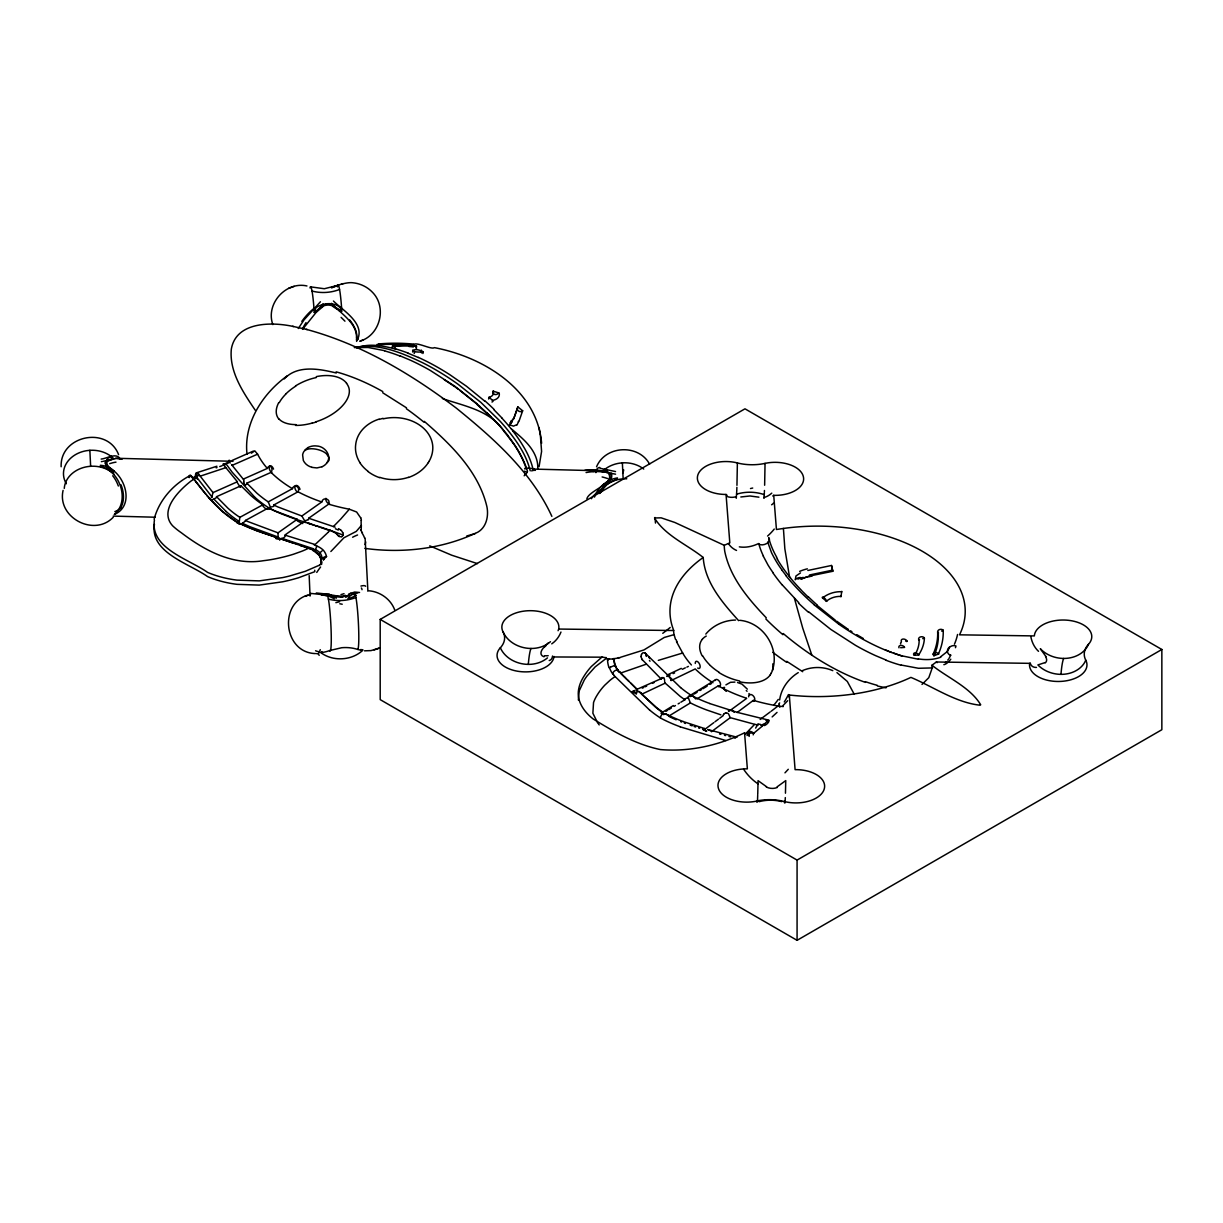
<?xml version="1.0" encoding="UTF-8"?>
<svg xmlns="http://www.w3.org/2000/svg" width="1223" height="1223" viewBox="0 0 1223 1223"><rect width="100%" height="100%" fill="white"/><g stroke="black" fill="none" stroke-linecap="round" stroke-linejoin="round"><path stroke-width="1.5" d="M321.588 564.476L321.588 561.326M540.413 435.816L541.59 451.44L539.053 466.712M704.219 729.122L703.256 729.703A3.868 2.507 53.2 0 1 706.481 731.369L706.497 730.926M772.753 496.018L773.639 495.346A28.526 16.465 0 0 0 803.251 476.221A28.526 16.465 0 0 0 765.048 463.379A36.583 21.127 0 0 1 737.377 462.951L736.949 485.317M765.048 463.379L764.635 485.241M241.237 523.811L242.567 523.276A122.315 70.613 0 0 0 250.027 526.746L278.08 537.019L278.034 532.831L297.204 519.301A2.629 2.385 -29.6 0 0 297.495 521.044L302.723 523.551M785.456 793.207L785.747 780.61L777.048 786.893M757.74 794.293L758.077 780.671L766.546 786.725M704.463 728.495L704.372 729.489M736.888 487.304L736.781 490.469M757.71 795.271L757.45 801.829M785.304 797.579L785.074 802.9M764.451 490.484L764.39 492.135M736.735 491.294L736.261 498.296M749.256 735.482L749.286 734.213A3.455 1.269 38.4 0 1 747.987 731.996M764.36 492.9L763.993 498.342M416.217 347.852L416.355 345.941L416.431 348.815M278.08 537.019L278.018 537.478A2.308 1.697 37 0 1 277.896 537.875A1.865 1.406 31.9 0 1 277.04 538.395L275.832 538.395M266.11 509.257L262.976 506.154A2.843 2.614 17.6 0 1 262.945 504.747L239.876 517.329L239.219 522.022A2.706 2.079 47 0 1 238.959 522.481M408.895 346.491A106.462 55.494 6.2 0 1 413.206 346.858C411.601 338.74 431.276 350.374 434.333 347.638C482.947 356.78 537.05 389.327 541.621 443.276M240.243 487.243L237.247 482.565A3.073 2.828 31 0 1 237.369 481.755L225.873 467.645L200.205 476.16L212.985 492.609L211.808 497.18M279.853 539.695L279.929 539.435A3.868 2.446 54.8 0 1 279.624 539.909M413.343 345.314L413.206 346.598M61.15 466.758C59.774 435.571 107.441 425.589 118.6 454.65M63.092 490.377C56.778 517.558 94.202 537.294 113.265 517.222M841.638 592.039L841.699 591.703A23.711 18.804 -11.3 0 0 822.59 597.925M841.042 596.09L840.996 596.427A17.825 14.523 -8.5 0 0 826.396 601.257M772.416 670.342C779.984 647.976 763.091 622.4 739.732 620.306M779.647 699.953C781.115 688.549 788.56 678.536 798.252 672.619M154.113 519.24C158.929 500.497 173.039 484.446 190.1 475.594A12.566 3.348 76.8 0 1 190.773 475.472L196.154 481.923M154.434 520.081C149.772 548.378 188.984 559.125 207.558 572.379A72.554 41.888 0 0 0 214.056 574.886A77.064 44.487 0 0 0 236.972 580.13L259.245 580.879L282.651 577.592A139.911 80.779 0 0 0 289.454 576.033L305.291 571.309L319.295 565.24M154.434 524.3C149.772 552.582 188.984 563.344 207.558 576.583A72.554 41.888 0 0 0 214.056 579.106A77.064 44.487 0 0 0 236.972 584.334L259.245 585.098L282.651 581.796A132.451 76.468 0 0 0 298.58 577.745L314.785 571.676L314.724 570.239M513.828 417.853A79.113 39.748 12.9 0 0 514.531 416.584L517.91 406.953L522.664 410.76L518.873 421.614M297.204 519.301L274.395 510.71A125.388 72.386 0 0 1 268.418 507.912L267.883 509.395M517.253 408.604L513.507 419.244M632.184 692.065A3.868 2.003 64.7 0 1 636.266 693.793L637.091 691.928A1.865 1.483 29.3 0 1 637.993 691.362A2.308 1.911 31.7 0 1 638.544 691.484M667.131 676.12L667.575 674.836L681.287 668.37M356.428 340.193C358.492 323.545 341.079 313.944 331.326 303.319M641.341 654.901L641.158 655.925A5.045 4.877 -14.2 0 0 641.158 656.583M262.945 504.763A122.025 70.445 0 0 1 257.136 500.666L254.43 498.541A158.241 91.358 0 0 1 250.608 495.269L240.992 485.776L240.549 487.32M328.926 460.368L328.987 457.417L326.358 453.718A20.072 11.588 0 0 0 321.741 450.89C316.818 448.734 307.493 447.221 304.053 451.287A9.585 7.644 -35.3 0 0 302.616 454.88L303.335 460.475A19.155 15.272 -36 0 0 311.85 467.278M955.469 647.701L955.973 645.973A5.825 5.335 -0.5 0 0 949.614 647.257L948.696 649.138M335.163 527.159L308.685 518.246L328.635 504.166C331.112 498.953 322.994 496.462 321.756 501.965L301.867 515.999L277.774 506.903A117.041 67.571 0 0 1 273.753 505.007L298.015 491.784C300.843 487.335 294.162 483.146 292.45 488.665L268.25 501.858A114.228 65.95 0 0 1 263.388 498.449L259.857 495.682A153.288 88.499 0 0 1 256.692 492.976L246.847 483.177L271.063 472.384C273.876 468.99 269.717 462.753 267.333 468.409L243.239 479.141L231.56 464.633M558.07 630.716L558.697 629.05L673.751 630.518A147.631 85.228 0 0 1 703.21 557.474C687.28 544.739 665.205 535.598 654.519 517.986L661.139 517.833L674.821 522.466L724.261 545.32L729.81 542.829L726.049 494.459A28.526 16.465 0 0 1 697.966 474.646A28.526 16.465 0 0 1 737.393 462.936M906.778 641.616L906.992 641.02A3.088 2.018 19.9 0 0 903.155 639.048A3.088 2.018 19.9 0 0 901.397 641.372L901.244 641.785M801.111 579.289L801.111 578.127A3.088 1.009 -19.8 0 0 798.466 577.806A3.088 1.009 -19.8 0 0 795.271 579.778L795.944 576.002L800.484 572.884M900.938 642.61L900.495 643.833M594.5 497.088C598.047 487.167 607.021 479.508 617.477 477.887M1045.986 656.598L1040.284 648.694A28.114 22.84 9.6 0 0 1087.4 646.478L1088.501 644.292A28.725 16.587 0 0 0 1070.477 620.581A28.725 16.587 0 0 0 1034.337 635.914L959.505 634.829A147.631 85.228 0 0 0 783.408 528.443L776.437 529.498L773.716 495.3M1088.47 644.276A36.858 21.28 0 0 0 1085.764 660.191L1084.709 662.377A28.114 22.84 9.6 0 1 1037.884 664.93L1044.962 662.621M950.775 655.024L949.124 658.249M211.946 496.905L197.407 478.162M298.29 328.513L304.114 319.769L320.411 301.775M690.384 695.306L715.745 679.621M599.759 493.496L606.746 484.308L617.401 478.881M347.852 598.903C347.882 596.442 355.098 593.094 353.141 593.965M753.567 701.345L753.353 700.366L737.087 712.535M599.239 493.343L603.902 486.723A28.053 22.885 -2.8 0 1 606.562 484.568A28.098 22.931 -2.8 0 1 626.757 478.789M596.549 466.789C605.446 445.325 638.62 443.735 649.596 464.174M323.025 303.839L302.524 329.339M429.105 461.346L428.34 462.6M513.996 417.899L511.994 420.574A15.318 8.087 33.2 0 1 511.474 420.865M251.372 453.198L254.766 450.828L257.594 454.176A142.174 82.079 0 0 0 267.333 468.409M947.657 650.911L948.207 650.04M322.001 466.743A9.86 7.827 -35.7 0 0 325.135 464.786A9.035 7.17 -35.7 0 0 326.403 463.502L326.572 463.288A8.943 7.093 -35.7 0 0 327.045 462.646C332.136 455.369 324.569 446.15 316.681 445.998A14.141 11.252 -35.3 0 0 307.936 447.542M510.801 421.278L511.887 421.874L509.165 425.589M360.556 517.711L356.627 512.009L349.35 509.211L340.514 519.316M728.297 710.746L729.596 710.166M345.757 597.436L350.558 593.247L352.484 593.981A2.14 1.62 70.9 0 0 353.065 594.042L357.789 592.895M509.349 425.1L511.887 421.874M328.605 461.01L327.045 462.646M756.762 802.12L756.731 801.096A28.725 16.587 0 0 1 718.375 788.193A28.725 16.587 0 0 1 747.36 768.854L744.562 732.791C718.742 745.449 689.053 752.084 660.313 749.546C636.143 744.593 614.145 731.889 593.338 719.078A72.554 41.888 0 0 1 588.982 715.333A77.064 44.487 0 0 1 579.901 702.094C576.171 693.258 579.213 683.336 584.304 675.723A132.451 76.468 0 0 1 591.321 666.535L601.838 657.179L553.622 656.965M782.995 705.579L787.704 700.687M638.696 691.438L656.782 707.765A122.315 70.613 0 0 0 662.79 712.076L662.988 711.878M632.23 692.004L634.966 690.353M315.351 310.718C312.966 306.453 326.602 302.616 331.081 303.9C342.073 304.328 345.192 315.534 332.809 306.362M947.764 660.114L948.467 659.212M341.614 308.211L340.575 309.45M947.076 651.721L940.548 656.843M330.852 551.512L343.908 537.799L356.275 531.394L361.137 525.737L361.137 520.31M304.817 450.293L304.833 450.263A9.417 7.506 -35.3 0 1 307.997 447.694M723.573 714.278L724.582 713.468M509.838 424.84L513.461 426.139L516.427 424.855M284.24 378.931C297.403 364.637 319.509 368.887 336.279 373M345.314 595.295C339.795 598.169 333.237 594.026 328.33 595.234A2.11 1.422 -79.7 0 1 327.856 595.402L327.55 595.402M607.632 482.764C611.592 480.043 613.503 473.347 607.25 472.139M336.05 533.274L330.057 530.293L328.161 532.234M327.779 532.662L315.977 543.746A57.955 33.464 0 0 1 314.923 544.48L284.852 535.078L304.007 521.548L310.199 523.964M273.371 506.444L270.604 507.102A3.868 2.201 -60.6 0 1 269.091 509.013M705.809 634.08C713.07 625.35 724.215 620.214 735.527 620.061M748.109 731.125L754.667 724.306L730.238 717.672L711.419 731.736A2.614 1.987 -21.1 0 0 711.236 731.094L708.285 729.734M314.25 312.461L322.245 306.086M747.406 731.874L745.373 734.014M333.405 526.547L339.918 519.913M315.733 310.978L317.078 311.513L322.826 306.728M591.412 498.739C595.739 490.163 614.741 484.629 611.332 473.209M586.857 498.755C589.257 490.24 614.924 483.712 608.657 473.714M762.326 726.08L766.745 721.769M762.112 726.294L754.025 732.99A43.309 23.176 72.9 0 1 753.567 733.219M308.257 519.699L305.139 520.708A2.95 2.691 -64.1 0 1 304.466 520.494L301.867 515.999M319.264 553.346L322.077 550.916M777.033 712.398L772.141 716.923M767.387 721.631L768.839 720.393M545.718 645.989C542.064 648.282 537.952 654.748 544.052 656.797M340.422 309.618L338.97 310.566M945.41 662.469L946.235 661.75M356.566 341.385C366.717 324.523 343.862 311.192 333.436 301.041M107.028 460.75L113.357 458.365A28.114 22.947 -2.8 0 0 76.392 454.13A28.114 22.947 -2.8 0 0 66.363 483.758M783.255 706.588L778.011 705.977L771.193 711.236M287.298 375.797C262.67 393.5 243.545 422.944 247.015 454.237M760.14 719.46L770.123 712M637.03 689.283L636.235 689.864M108.236 460.567A9.555 5.03 20.1 0 0 108.541 466.483L114.167 471.344L112.806 472.292A2.14 0.871 -48.4 0 1 112.363 472.414L107.043 467.461L104.964 462.936L107.93 458.197L111.186 456.454L111.996 458.059A2.156 1.59 77.2 0 0 112.47 458.487L113.678 458.885L108.557 460.765M114.167 471.344L112.975 472.2A2.156 0.887 -48.4 0 1 112.501 472.384L111.66 472.2M1085.795 660.191A28.725 16.587 0 0 1 1061.029 681.394A28.725 16.587 0 0 1 1029.628 663.34L936.329 661.995L931.972 665.236A35.131 20.76 58.8 0 1 931.666 669.547L928.792 677.68L922.004 684.437M704.387 729.703L713.819 722.64M714.996 721.753L718.543 719.109M719.72 718.222L723.252 715.577A2.629 1.697 -18.4 0 1 723.664 714.308M728.939 711.327L746.596 698.425M725.912 684.88L730.513 682.296L734.916 682.098M764.925 723.756L760.691 725.239M801.401 579.121L802.273 578.601M747.024 735.512L748.95 734.213M938.393 653.969A112.042 72.845 -5 0 0 943.178 630.181L941.664 631.129M295.523 385.918L296.96 385.046A38.54 22.58 -23.4 0 1 316.222 377.571M114.488 514.241C130.25 501.048 119.946 470.381 100.408 466.406M662.79 712.076L673.323 705.549M211.915 499.978L216.028 497.914A3.165 2.614 15.6 0 0 216.547 496.676L240.992 485.776M665.939 711.343L667.284 710.517M668.645 709.692L671.366 708.025M674.072 706.374L675.432 705.549M678.138 703.882L679.499 703.057M680.859 702.216L684.926 699.739A2.935 1.911 -3.1 0 1 684.956 698.899L687.509 697.706M689.955 696.667L692.814 694.909M694.251 694.037L697.11 692.279M699.984 690.536L701.406 689.665M702.843 688.778L707.139 686.149M709.997 684.406L711.434 683.535M668.614 716.219L690.399 702.904A122.025 70.445 0 0 0 697.477 706.252L701.176 707.811A158.241 91.358 0 0 0 706.818 710.028L720.913 714.844M696.835 698.96L718.253 685.858A142.174 82.079 0 0 0 746.458 698.211M280.526 538.915L281.336 538.502M380.2 619.404L744.975 408.818L1161.85 649.489L1161.85 729.718L797.075 940.319L380.2 699.632L380.2 619.404L797.075 860.09L1161.85 649.489M197.423 475.747L196.108 476.511A43.309 41.353 -80.6 0 0 195.328 477.001A5.06 4.632 -19 0 1 195.573 477.597M934.005 655.773A106.967 69.359 -4.1 0 0 938.255 633.132L938.561 632.964M609.528 667.59L610.705 667.009M227.707 462.325L225.812 463.532L232.232 472.292L255.041 497.516M242.567 523.276L245.242 521.166A2.721 2.308 -4.1 0 0 245.441 520.448L268.433 507.912M364.851 548.378C402.994 553.576 443.108 548.944 477.964 532.097C486.509 527.037 488.726 516.03 486.953 506.888C478.697 471.39 450.828 444.453 424.259 421.354M592.88 471.497L598.582 470.855L615.551 474.188M306.958 285.968C285.708 281.107 265.36 304.099 272.851 324.599M359.669 341.217C379.742 335.729 387.171 307.906 372.969 292.817C367.741 287.084 360.449 283.491 352.744 282.758C342.455 281.473 320.441 292.511 337.915 285.418M310.55 594.439C278.248 600.738 282.742 652.669 315.488 653.586M690.643 694.954L691.775 695.337M661.903 712.871L661.261 713.147A3.868 2.293 58.6 0 1 663.814 714.522A1.773 1.376 30.7 0 1 664.135 714.094M618.838 671.305L621.574 672.895A57.955 33.464 0 0 1 622.874 672.283L646.218 664.196M281.718 538.319L313.164 548.668M664.67 680.37L664.074 678.031A3.012 2.049 -64.6 0 0 663.646 677.573L636.984 689.313L630.793 683.153M642.274 688.182L643.741 687.479M645.194 686.791L646.661 686.103M652.516 683.336L653.984 682.648M667.024 676.487L670.082 675.05M673.124 673.613L674.653 672.895M682.281 669.287L685.323 667.85M686.852 667.131L688.366 666.413M641.433 693.135A3.103 2.415 12.9 0 1 641.785 694.19L665.205 683.122L680.08 696.284A125.388 72.386 0 0 0 684.926 699.739M671.06 680.569L695.23 668.935A142.174 82.079 0 0 0 712.856 682.648L712.933 682.755M232.171 460.414L253.268 451.134M212.985 492.609L237.369 481.755M662.117 677.42L661.215 678.49A3.042 1.926 12.4 0 0 661.353 679.193L642.427 659.854M606.088 484.92L605.278 485.042A2.11 0.826 47.3 0 1 604.835 484.858L603.703 484.063M611.148 666.81L613.549 665.924M348.845 593.981L354.655 592.054L359.547 592.482M322.001 466.758L316.956 467.935L311.804 467.369M803.221 578.158L809.183 576.216M356.795 347.882C369.331 342.975 383.334 345.819 395.87 349.151M475.395 533.488L466.758 535.995M257.594 454.176L232.248 465.306M724.964 713.299L725.285 713.177A4.556 4.143 46.2 0 1 725.866 713.116M922.723 638.666L924.435 638.009A3.088 2.324 0.3 0 0 920.308 636.969A3.088 2.324 0.3 0 0 918.886 640.057L919.589 639.797M338.098 285.295L324.309 288.735L310.55 286.855M329.66 650.56L341.676 647.731A33.831 27.609 -2.5 0 1 355.679 648.832L358.217 649.566A26.463 21.601 -2.5 0 0 362.574 650.453A29.016 23.68 -2.5 0 1 320.808 652.608A28.098 22.947 -2.5 0 0 329.66 650.56A28.098 2.232 86.8 0 0 330.852 624.296A28.098 2.232 86.8 0 0 326.755 595.051L310.627 593.4M216.181 467.843L216.991 467.553M222.097 465.749L219.743 466.575M223.274 465.321L225.582 464.511M364.469 650.819L370.982 650.605L379.604 648.007L376.867 648.97M288.628 288.322L291.38 287.374M360.495 340.911L363.231 339.948M305.001 596.381L307.753 595.433M292.19 287.069L294.177 286.396M341.171 284.302L343.143 283.614M374.07 649.948L376.042 649.26M802.395 670.647C812.041 666.474 823.155 666.474 832.787 670.647M658.31 660.389L682.663 653.021A142.174 82.079 0 0 0 691.423 664.976M114.32 514.47C137.618 504.717 122.667 466.253 100.271 465.306M216.899 466.223L196.658 472.766A12.169 3.241 77 0 1 198.432 473.668L200.129 476.037M320.961 594.577L329.277 594.347M799.276 578.662L797.824 579.075M614.405 665.664L615.75 665.832M809.488 574.993L832.527 570.163L832.802 571.279L811.873 575.559M807.853 570.468L831.533 565.469L832.802 571.279M348.983 595.356L341.416 596.855M101.173 459.068C106.89 458.656 116.735 451.899 120.358 459.298M103.481 461.239L116.43 458.442L122.101 459.267M620.489 657.301L643.925 649.948L664.303 637.443L674.102 634.63L675.448 639.277M619.297 657.546L618.257 657.76M345.406 596.274L342.455 596.763M101.356 461.652L102.426 461.453M356.199 347.194C379.482 343.128 402.428 353.126 423.02 362.925A274.655 158.577 60 0 1 458.121 384.312L480.822 402.352L499.871 420.957A140.049 80.856 60 0 1 504.732 426.43C515.693 439.531 526.165 453.978 530.232 470.84M740.817 496.981L749.959 495.972L758.902 497.18M316.298 592.972L329.446 594.378L336.34 598.2M932.583 667.926L918.488 668.278L901.229 665.052M614.466 659.029L613.977 659.64A9.646 3.837 72.8 0 0 614.955 665.557M354.273 347.577L368.138 347.485L384.557 350.665M321.527 594.99L336.172 596.763M341.966 596.702L330.974 596.075M906.992 641.02L905.601 641.112M900.648 647.716L904.623 647.426A3.088 2.11 20.8 0 0 900.816 645.392A3.088 2.11 20.8 0 0 898.997 647.823M340.881 596.778L335.882 596.656M918.565 655.085L918.87 655.069A3.088 1.896 33.1 0 0 915.14 652.837A3.088 1.896 33.1 0 0 913.871 655.192L918.565 655.085A55.601 35.956 -16.7 0 0 924.374 638.024M423.189 351.765C413.588 346.399 406.709 353.233 423.296 351.872A3.088 1.024 -88.9 0 1 422.883 353.523M613.946 659.105L612.708 659.044M609.406 658.983L608.458 658.998L612.524 659.044M245.441 485.042L246.939 483.926A3.042 1.88 18.1 0 0 246.756 483.177M608.381 658.998L608.045 660.084M295.523 425.405L296.96 425.405A38.54 19.385 -21.8 0 0 312.094 423.112M115.543 458.258L233.027 461.3M532.571 469.066L599.866 470.809M113.219 516.106L155.183 517.222M665.19 713.835L668.324 715.379A2.859 2.232 -3.6 0 1 668.568 715.99M325.807 595.601L326.495 595.632A28.053 2.232 86.8 0 1 326.724 595.081L334.276 598.766M600.157 468.302L615.536 471.558M316.497 653.617L317.766 653.816A1.987 1.804 86.1 0 1 318.27 654.091L319.218 655.345M708.499 729.734L737.072 737.24M768.885 720.194L737.469 712.413L709.707 703.546M279.731 539.374L279.211 539.297A37.806 23.894 54.8 0 1 275.863 538.472M918.442 659.258L901.489 655.757A236.987 136.823 60 0 1 880.346 647.93A268.922 155.26 60 0 1 838.993 624.311M293.596 326.541C272.408 321.817 236.131 321.297 231.33 349.09C229.068 371.777 243.27 392.491 255.301 410.301M369.117 590.816C380.475 591.764 391.054 599.469 394.83 610.292M758 725.04L755.019 724.383M886.033 687.861L877.38 685.965M306.193 329.323C361.259 344.152 411.157 373.917 456.317 408.13C493.618 438.4 531.485 471.879 551.863 516.366M292.618 326.327L307.248 329.553M209.637 498.174L211.671 500.131A3.868 1.926 66 0 1 209.194 498.036L209.24 498.051M735.512 738.096L734.427 737.836M730.605 736.888L728.939 736.46M725.82 740.542L680.202 726.829M725.606 735.604L724.49 735.313M113.25 458.793L112.302 458.365A2.125 1.559 77.2 0 1 111.859 457.891L111.186 456.454M719.552 733.983L720.913 734.35M317.078 311.513L315.916 311.085A2.156 0.963 45.2 0 1 315.167 310.566L314.051 309.373M632.337 692.111L632.78 692.233A37.806 19.537 64.7 0 1 635.761 693.548L636.266 693.793M442.374 398.53C464.159 406.067 490.362 410.362 503.845 431.046M477.444 563.62L451.684 555.196L429.732 545.855M703.806 729.519L702.629 729.168M605.354 472.277L602.603 471.558L603.948 471.069A2.14 1.483 -76.4 0 0 604.391 470.58L605.079 469.128L607.021 470.029M699.709 728.281L698.562 727.914M639.14 691.545L641.387 693.135M695.673 726.997L694.114 726.493M306.102 522.634L296.853 519.546M307.737 523.169L309.373 523.704M278.034 532.831L247.352 521.35A114.289 65.981 0 0 1 245.441 520.448M314.219 544.954L315.993 545.55M311.009 524.239L314.28 525.324M270.329 535.429L280.954 538.915M308.853 523.138L317.537 526.41M308.532 548.21L308.563 548.225A74.725 43.141 0 0 1 301.775 551.267L293.428 554.248A117.912 68.075 0 0 1 275.221 558.835L273.876 559.11A86.237 49.791 0 0 1 263.526 560.684C232.874 565.775 204.776 550.595 181.294 532.724A96.953 55.983 0 0 1 172.535 525.707C158.623 510.358 179.368 490.087 191.078 480.991A56.12 32.41 0 0 1 193.983 479.187L207.558 496.186A311.483 179.842 0 0 0 215.386 504.793L221.501 510.648A132.94 76.759 0 0 0 236.788 522.053L256.555 530.675L284.21 540M308.028 548.042L306.774 547.629M269.503 535.154L260.209 531.959M304.084 546.742L310.061 548.73A24.827 16.511 41.4 0 1 311.987 549.265M315.091 525.584L316.711 526.135M306.469 547.522L296.211 544.067M308.379 548.179L310.703 548.989A26.524 18.07 42.5 0 1 312.155 549.616L319.295 555.364A12.459 8.897 43.2 0 1 320.609 557.887A10.915 7.842 42.9 0 1 321.175 559.66L321.466 561.495M281.428 539.098L289.178 541.713M330.057 530.293L316.482 525.691M318.347 526.685L319.157 526.96M285.02 540.276L286.641 540.826M303.029 546.375L299.925 545.32M330.21 530.339L342.837 534.955M320.778 527.51L321.588 527.786M322.398 528.061L324.829 528.886M326.067 529.299L328.544 530.14M287.451 541.101L292.985 542.997M289.882 541.911L296.746 544.266M692.157 725.835L690.2 725.178M295.89 519.225L293.016 518.216M865.471 682.388C835.187 671.717 807.654 654.213 783.24 633.545M292.052 517.879L282.727 514.348A127.742 73.747 0 0 1 269.687 508.416A127.528 73.609 0 0 1 255.103 497.501M259.23 531.608L250.623 528.336A133.062 76.82 0 0 1 237.002 522.114M737.545 682.526L741.994 684.146L747.329 689.145M683.214 721.57L704.524 728.526M684.421 723.099L685.384 723.466M408.176 353.279L418.373 357.513M332.717 305.475L341.829 311.406A28.114 2.232 86.8 0 0 337.472 286.885M885.895 659.977L875.607 655.65A278.92 161.497 60.1 0 1 855.504 645.331L830.769 629.386L808.755 611.882M399.86 355.755L410.164 360.097A278.92 160.565 59.9 0 1 430.236 370.416L454.987 386.346L477.031 403.835M891.582 652.394L889.473 651.553M888.617 651.202L886.889 650.468M732.256 710.945L733.296 711.48M311.987 549.463L312.95 549.907A12.383 8.454 42.4 0 1 318.561 554.126M885.177 649.719L886.033 650.101M667.651 674.836L670.999 679.346A3.027 2.782 32.3 0 1 670.907 680.416M703.256 729.703L706.481 731.369M661.261 713.147L662.591 713.85M662.621 713.865L663.814 714.522M692.035 695.49L695.092 697.905M338.526 528.626L340.239 529.727A9.524 9.142 62.5 0 1 340.758 530.262M382.753 392.782L406.495 407.825M239.158 523.673L237.919 522.924A3.868 2.171 61.4 0 0 239.249 524.071M802.716 671.702L786.71 661.337M718.971 672.558L720.408 673.43A38.555 22.641 23.4 0 0 739.64 680.982M236.849 522.129L221.715 510.878L206.687 495.3M851.911 631.71L850.52 630.808M848.441 629.432L847.05 628.515M270.314 506.964L268.25 501.858M931.972 665.236C947.917 677.985 969.977 687.112 980.678 704.723L980.204 705.228C955.53 702.552 933.562 686.913 910.921 677.389A147.631 85.228 0 0 1 789.477 695.031M846.362 628.041L836.563 621.116M836.945 672.619L847.31 681.456L854.265 694.267M838.993 624.341L814.029 604.743M456.011 387.599L458.426 389.311M661.123 711.541L661.643 711.908A114.289 65.981 0 0 0 662.163 712.275M937.215 662.667L936.329 661.995M459.619 390.198L479.783 406.342M725.529 690.781L726.309 691.347M727.028 495.269L726.049 494.459M660.619 711.159L656.185 707.72M511.214 428.723C521.992 437.926 534.711 447.786 537.401 462.691A35.085 27.869 22.4 0 1 537.677 468.883M368.245 471.436L367.909 471.191A38.601 31.615 2.6 0 1 359.837 462.646M835.34 620.229L817.209 605.492M336.952 533.962L337.716 534.589M746.244 690.582L747.07 691.255M680.554 687.571L644.918 652.822A3.241 2.981 80.1 0 0 642.411 653.265M649.551 710.013L615.429 676.869M655.711 707.322L641.754 694.19M484.568 400.991L466.467 386.239L449.911 374.758A270.956 156.972 60.2 0 0 418.358 357.406M724.857 690.246L723.267 687.83A9.86 2.049 21.8 0 1 724.245 687.418A9.035 1.88 21.7 0 1 724.612 687.402M226.117 511.489L213.994 499.198M688.427 698.165L690.399 702.904M412.686 350.084L412.762 350.16A3.088 0.948 89 0 0 412.732 352.056M487.044 413.053L491.371 417.333M807.975 596.916L802.808 591.733M798.757 602.664L782.017 584.625M493.786 409.583L502.118 418.159M627.078 679.499L637 689.375M624.892 677.343L628.958 681.44M626.421 678.948L619.771 672.253M624.8 677.328L620.764 673.292M766.286 617.814C748.338 598.98 730.177 577.73 724.796 551.573A35.345 19.92 61.2 0 1 724.261 545.32M414.414 351.765L414.521 351.888A3.088 0.948 89 0 1 414.184 353.508M224.39 465.841L225.842 467.614M802.166 591.061L799.613 588.355A130.754 74.725 59.7 0 1 790.394 577.944M614.267 675.692L615.108 676.564A74.725 43.141 0 0 0 609.834 680.477L604.666 685.293A117.912 68.075 0 0 0 596.732 695.811L596.258 696.59A86.237 49.791 0 0 0 593.537 702.568L592.88 713.238L597.772 723.16M738.631 620.657C722.564 602.817 704.907 582.515 703.21 557.474M216.532 496.676L227.952 508.202A150.888 87.108 0 0 0 231.621 511.336L233.7 512.987A115.268 66.546 0 0 0 239.861 517.344M598.475 724.047L599.209 724.903M230.291 462.982L229.328 462.111A10.181 3.608 -77.9 0 0 229.053 462.004M734.304 712.352L733.769 711.817A4.388 3.608 10.5 0 0 733.372 711.389M204.975 493.282L205.831 494.291M204.134 492.273L196.215 482.275M613.136 674.408L612.708 673.858A12.383 5.32 74.2 0 1 609.62 668.064M790.471 577.822L788.606 575.467M512.177 429.946L513.064 431.077M786.007 575.498L782.2 570.453M507.805 435.587L511.611 440.647A64.59 37.301 60 0 1 522.389 458.411M360.632 530.109L362.451 532.693M192.791 477.49L193.463 478.438M107.318 466.819L113.8 474.02A28.114 22.947 -2.8 0 0 83.393 467.553A28.114 22.947 -2.8 0 0 64.269 488.39M718.253 685.858L718.681 686.73M359.944 462.6L359.18 461.346A38.54 31.186 4.8 0 1 355.48 448.245A38.555 31.171 4.9 0 1 355.679 444.744A38.632 31.232 4.5 0 1 379.084 419.122M649.688 658.524L648.603 656.629M777.522 559.263L776.498 557.459M682.663 653.021L676.472 641.632M748.98 693.502L749.684 695.092M522.802 459.496L518.048 450.752A79.678 45.618 59.7 0 0 513.049 442.955M641.846 658.815L641.54 658.112A6.375 6.039 -43.6 0 1 641.005 656.598M763.244 556.068L767.922 564.858A79.678 46.382 60.3 0 0 772.982 572.578M522.297 458.442L524.973 465.107M811.827 655.146L802.731 628.102L794.446 598.368M730.238 717.672L728.663 714.186A3.623 3.149 81.4 0 0 728.327 713.682A3.317 3.088 80.1 0 0 725.851 713.024M831.518 565.515L831.9 567.304M365.111 538.12L367.894 591.259M525.386 466.422L526.104 469.005M767.708 542.095L771.514 552.658A64.59 37.301 60 0 0 782.261 570.361M841.745 591.366L840.95 596.748M832.527 570.163L831.961 567.61M243.912 483.437L243.637 481.098M789.492 576.614L784.845 548.791L783.408 528.443M539.068 427.561L540.26 434.945M654.993 517.482L655.482 523.077M322.062 558.59L322.016 558.07A9.646 6.849 43.3 0 0 319.937 552.735M578.357 700.045L579.167 690.964L584.304 679.942A139.911 80.779 0 0 1 587.009 676.013L595.173 666.871L605.691 658.784A29.352 13.147 -36.2 0 0 608.167 658.784M622.369 462.86L623.149 478.835M89.86 450.309L90.64 466.284M309.174 575.59L310.061 596.06M784.417 802.762L784.402 801.539A28.725 16.587 0 0 0 824.103 789.401A28.725 16.587 0 0 0 795.088 769.649L789.309 695.153A32.394 15.028 -68.3 0 0 789.339 697.538M784.402 801.432L784.402 801.539A36.858 21.28 0 0 0 756.731 800.973M797.075 860.09L797.075 940.319M584.869 470.289A76.927 58.78 -71.1 0 1 602.756 471.069M606.104 471.421A25.897 16.725 -33.1 0 1 609.253 473.209M605.416 471.421A29.474 16.725 -16 0 1 610.292 473.821M586.077 472.552A67.372 45.45 -43.8 0 1 603.566 472.093M595.891 472.628A24.078 9.05 59.9 0 1 599.729 467.461M322.551 306.438A9.555 7.521 4.7 0 1 332.992 306.102M319.004 651.737A27.548 11.726 57.5 0 1 315.58 650.758M320.258 649.673A31.645 12.597 80.1 0 1 318.53 653.449M321.894 651.599A26.677 11.389 51.6 0 1 321.588 653.006M360.907 586.062A76.927 8.836 -33.2 0 1 365.616 586.291M344.03 593.659A25.897 4.831 -10.9 0 1 340.988 594.607M356.275 595.249A29.474 11.129 -1.4 0 1 349.717 598.2M335.866 602.664A67.372 4.953 -16.2 0 1 339.642 601.701M189.275 477.643A10.793 2.752 79.2 0 1 189.351 477.245M189.366 477.26A12.413 3.241 78.6 0 1 189.825 475.992L190.146 475.564A12.092 2.767 72.3 0 1 191.338 475.915A3.868 3.394 -44.4 0 0 192.21 477.215M339.535 289.484A38.677 32.715 -10.5 0 1 311.987 291.028M310.015 287.971A28.114 2.232 86.8 0 1 314.25 312.477M341.095 317.368A25.958 3.99 44.7 0 1 344.947 321.175M322.031 305.796A11.695 10.136 0.5 0 1 332.992 304.894M301.836 321.359A26.096 10.013 -51.1 0 1 315.121 307.554M349.702 319.983A23.268 11.083 45.5 0 1 356.581 337.579M357.957 339.214A27.013 12.872 51 0 1 357.376 339.704M302.585 328.834A22.534 9.83 -54.8 0 1 306.025 322.612M355.908 597.527A38.677 32.715 -10.5 0 1 328.376 599.087M354.013 594.179A28.083 2.232 86.8 0 1 358.094 617.768A28.083 2.232 86.8 0 1 357.682 649.428M339.795 603.78A39.9 4.907 12.4 0 1 342.226 604.223M361.351 587.988A46.902 12.047 -30.9 0 1 362.023 589.7M354.058 594.791A26.065 16.205 72.9 0 1 355.159 595.112M362.879 649.734A28.756 11.985 -60.1 0 1 360.754 649.505M320.869 652.333A23.68 10.487 43.3 0 1 320.671 652.409M109.673 463.67A25.958 8.225 -30.5 0 1 115.986 462.156M107.548 466.819A11.695 6.36 30 0 1 106.676 460.536M112.715 475.778A26.096 18.1 75.4 0 1 118.341 486.005M121.077 507.591A26.631 18.36 40.3 0 1 114.855 511.581M121.001 484.797A22.534 14.89 70 0 1 120.802 507.56M602.832 471.054A28.083 22.931 -2.8 0 1 643.726 469.051M623.654 469.846A39.9 8.194 -41.1 0 1 622.599 473.347M603.061 470.351A46.902 31.446 -76.5 0 1 607.021 472.659M602.129 476.955A26.065 7.124 26.3 0 1 607.8 478.621M476.894 404.37A199.043 113.968 59.7 0 1 486.876 413.557M384.588 350.879A235.794 135.57 59.8 0 1 399.906 356.015M512.972 431.215A83.286 48.66 60.4 0 1 523.964 447.389L525.095 449.3A47.269 27.579 60.4 0 1 533.029 469.173M531.638 470.886A26.753 9.127 -52.6 0 1 535.414 470.366M524.636 468.883A5.932 0.994 5.7 0 1 527.587 468.21A5.932 0.994 5.7 0 1 533.947 468.883M316.146 421.736A38.647 20.852 -21.2 0 0 347.775 385.276A38.677 21.433 -20.3 0 0 346.506 383.334M316.191 421.981A38.555 19.537 -21.9 0 1 312.079 423.219M296.073 424.626A38.632 19.751 -22.3 0 1 279.104 419.107M278.951 419.183A38.677 20.638 -25.9 0 1 278.722 402.642M279.272 402.612A38.662 20.959 -25.7 0 1 285.953 393.944M286.182 393.607A38.601 21.785 -24.1 0 1 295.752 386.132M316.314 376.623A38.632 22.549 -23.3 0 1 346.613 383.273M428.325 462.584A38.632 31.706 -2.3 0 1 408.513 477.459M408.451 477.322A38.677 32.41 -0.4 0 1 379.833 477.367M379.665 477.704A38.662 32.302 0.6 0 1 368.123 471.619M379.237 419.428A38.677 30.499 0.2 0 1 383.105 418.342M383.288 418.832A38.647 30.392 0 0 1 432.606 444.744A38.555 31.171 -4.7 0 1 432.804 448.245A38.54 31.156 -5.1 0 1 429.09 461.331M349.35 509.211A142.174 82.079 0 0 1 328.635 504.166M321.756 501.965A142.174 82.079 0 0 1 298.015 491.784M292.45 488.665A142.174 82.079 0 0 1 271.063 472.384M361.213 529.849A34.58 11.175 -76 0 1 361.381 525.477M360.785 517.65A12.49 10.579 57.3 0 1 361.366 520.325M271.781 472.659A3.868 1.926 66 0 1 269.274 468.424A3.868 1.926 66 0 1 270.604 465.749A3.868 1.926 66 0 1 273.539 469.097M243.301 478.743A2.66 0.887 88.3 0 1 243.836 481.113M297.77 492.273A3.868 2.171 61.4 0 1 294.926 487.962A3.868 2.171 61.4 0 1 296.792 485.485A3.868 2.171 61.4 0 1 300.002 489.322M329.599 503.952A3.868 2.446 54.8 0 1 326.663 501.766A3.868 2.446 54.8 0 1 325.899 498.311M308.716 518.246A2.691 1.758 -16.8 0 1 308.12 519.637M194.702 478.988A9.096 2.278 79.5 0 1 195.298 476.664M191.4 477.077A3.868 3.715 56.4 0 0 195.298 476.695A10.013 2.66 76.9 0 1 196.628 477.062M190.375 476.343A3.868 3.715 56.4 0 1 190.008 475.946M196.628 473.133A3.868 3.715 55 0 1 195.298 476.695A3.868 2.568 2.8 0 1 195.665 477.612M188.969 476.573A12.123 2.935 77.5 0 1 189.779 475.304M195.283 476.725A12.444 3.333 78.6 0 1 196.353 472.69M196.781 478.208A16.419 3.914 72.5 0 1 197.53 479.278M198.447 473.805A3.868 3.394 -44.4 0 1 193.937 477.964M316.635 546.65A3.868 1.269 -65.9 0 1 314.892 550.182M313.012 550.625A3.868 1.269 -65.9 0 1 312.966 550.136M315.351 549.601A10.243 7.109 43.1 0 1 319.876 552.765M313.18 549.066A30.269 20.195 41.6 0 1 315.335 549.891M237.384 523.276A3.868 2.201 -60.6 0 1 236.987 522.389M326.602 556.496A4.556 2.752 -38.2 0 0 322.169 558.651A3.761 1.697 -37.6 0 0 321.038 559.798M321.19 562.32A3.761 1.697 -37.6 0 1 320.609 562.045M318.622 554.585A12.306 8.53 45.9 0 1 321.221 561.174M192.378 477.964A18.941 3.684 69 0 1 193.081 478.988M315.993 545.672A24.399 17.015 43.2 0 1 316.803 545.978M316.803 546.069A14.141 9.86 42.9 0 1 323.224 550.09L323.82 550.809A11.588 8.194 44.1 0 1 326.48 556.572M326.082 556.801A50.204 0.902 -49 0 1 323.529 559.798M211.655 497.073A4.678 3.531 67.8 0 1 211.472 497.455M239.326 521.533A129.302 74.634 0 0 1 226.163 511.474M238.531 522.817A1.773 1.376 30.7 0 1 237.919 522.94M285.555 535.124A4.602 3.822 -20.1 0 1 282.207 538.533M342.899 535.001A3.241 2.14 70.5 0 1 341.706 536.607M343.021 532.846A4.021 3.501 49.5 0 1 343.082 535.047M245.288 485.118A3.348 1.85 -76.9 0 1 244.248 483.284M273.692 505.023A2.752 1.896 10.5 0 1 273.585 506.383M304.068 521.671A3.042 0.856 -83.3 0 1 303.839 522.466M341.569 536.683A3.501 2.217 67 0 1 340.3 536.637M339.551 536.286A5.045 1.957 44.7 0 1 338.985 535.903M339.459 536.683A6.375 1.559 41.3 0 1 337.426 535.139M336.019 533.442A10.334 3.807 40.4 0 1 336.875 534.099M335.377 528.749A17 8.194 33 0 1 338.267 530.063M340.865 530.14A6.589 6.512 81.4 0 1 342.623 532.601M223.029 464.052A14.217 5.626 80.7 0 1 224.313 464.327M225.796 463.502A3.348 0.902 -29 0 1 223.305 464.45M227.768 463.288A7.414 2.217 -53 0 1 228.67 462.753M229.007 460.261A21.051 2.966 64 0 1 229.756 460.567M377.357 345.452A3.088 0.902 85.2 0 1 377.219 344.351L379.038 344.366A3.088 0.902 85.2 0 1 379.023 345.834M378.794 343.923A106.967 56.717 6.2 0 1 413.435 344.091M377.494 344.855A112.042 58.154 6.3 0 1 413.221 345.283M392.675 346.323A55.601 21.204 6.6 0 1 416.386 346.338M392.598 347.944A3.088 1.422 83.8 0 1 392.293 345.987L395.197 347.087A3.088 1.422 83.8 0 1 394.937 348.723M394.127 346.17A49.593 20.424 7.2 0 1 416.6 345.926M421.522 352.927A3.088 1.024 -88.9 0 1 421.385 350.114M488.711 399.065A3.088 2.339 74.2 0 1 489.001 397.169L493.144 400.976A3.088 2.339 74.2 0 1 491.967 402.015M499.183 392.996A23.711 10.64 19.8 0 1 492.472 400.441M493.282 391.161A17.825 8.408 22.3 0 1 489.2 397.307M522.664 410.76A3.088 2.798 15.5 0 1 518.369 410.897A3.088 2.798 15.5 0 1 517.91 406.953M513.308 419.137A41.888 21.418 23.3 0 1 510.801 421.706M511.275 421.981A7.399 3.852 31.9 0 1 509.991 422.654M518.369 421.354A44.456 23.054 33 0 1 516.886 425.145M406.372 408.727A272.133 163.454 62.2 0 1 424.045 422.256M336.111 371.838A278.752 169.645 62.8 0 1 382.799 391.574M526.211 471.91A5.84 2.156 1.6 0 1 524.56 471.161M524.163 475.793A33.999 13.484 -76.1 0 1 527.327 472.353M522.878 459.466A44.67 25.943 59.5 0 1 527.51 471.405M479.737 406.556A155.443 89.753 60 0 1 507.912 435.419M444.346 379.818A268.922 155.26 60 0 1 454.803 386.774M503.784 431.153A106.141 60.477 59.7 0 1 512.957 443.047M316.757 572.425A29.077 11.022 -55.1 0 1 320.579 567.029M319.417 565.53A29.352 7.048 -53.7 0 1 321.695 562.718M352.606 537.233A70.001 18.162 -47.6 0 1 357.575 534.986M324.003 559.079A65.981 0.81 -49.3 0 1 323.407 559.798M365.631 541.82A32.7 11.038 50 0 1 364.989 544.525M361.779 532.555A20.241 7.598 45 0 1 364.5 537.799M395.839 348.983A227.646 132.206 60.4 0 1 408.146 353.111M484.66 400.64A190.589 111.247 60.4 0 1 493.924 409.231M502.057 418.281A130.754 76.239 60.3 0 1 511.138 428.814M1060.968 674.347A38.677 4.418 -89.6 0 1 1063.674 658.448M1038.51 651.324A25.224 21.387 89.4 0 1 1030.867 636.77M1045.558 656.568A11.695 6.176 29.6 0 1 1045.252 662.835M1036.462 667.422A25.209 11.16 -49.4 0 1 1030.179 662.866M528.305 664.364A38.677 4.418 -89.6 0 1 531.011 648.465M550.457 641.693A28.083 22.824 9.6 0 1 504.426 634.477M504.38 634.462A27.9 22.671 9.6 0 1 503.035 631.848A28.526 16.465 0 0 1 527.893 610.751A28.526 16.465 0 0 1 558.697 629.05M503.081 631.848A36.583 21.127 0 0 1 500.375 647.762A27.9 22.671 9.6 0 0 501.69 650.376A28.098 22.84 9.6 0 0 544.816 659.824A28.053 22.794 9.6 0 0 547.461 657.867M548.194 655.681A39.9 23.527 -54.8 0 1 544.525 655.711M552.536 656.017A26.463 10.151 53.5 0 1 549.203 660.542M544.724 646.615A46.902 4.709 -43.8 0 1 548.378 642.794M560.975 632.046A25.989 24.093 87.9 0 1 551.741 643.864M759.07 801.677A38.677 32.853 3 0 1 781.787 801.615M788.269 769.282A25.224 2.843 -47.3 0 1 784.967 772.844M777.369 787.444A11.695 10.136 2.8 0 1 766.347 787.016M758.184 783.943A25.209 11.771 47.2 0 1 743.569 769.129M736.613 494.184A38.677 32.853 3 0 1 764.268 494.627M752.711 488.038A39.9 4.372 -15 0 1 750.494 488.543M736.063 496.721A26.463 18.513 -72.4 0 1 726.722 496.339M773.364 503.188A46.902 13.315 27.8 0 1 771.606 504.778M771.774 493.144A25.989 17.244 -74.5 0 1 763.748 497.547M808.617 612.402A199.043 115.864 60.3 0 1 798.573 603.184M901.29 665.297A235.794 136.701 60.2 0 1 885.926 660.221M950.592 655.36A5.825 4.968 -11.6 0 1 949.415 647.089M950.791 659.197A34.58 11.649 -75 0 1 943.85 664.685M788.56 575.513A83.286 47.514 59.6 0 1 777.385 559.354M776.697 557.184A47.269 26.998 59.6 0 1 768.671 537.661A5.932 3.547 -32.4 0 1 768.289 542.232A5.84 3.409 -16.8 0 1 758.871 544.082M774.266 529.055A26.753 12.138 -43.1 0 1 767.57 536.071M779.204 703.745A38.647 11.649 -0.8 0 1 779.663 702.873M779.861 707.276A38.54 10.915 -3.1 0 1 779.112 703.882M702.338 639.247A38.632 20.241 23.6 0 1 706.237 636.067M702.155 655.818A38.677 20.638 25.9 0 1 702.384 639.277M709.401 664.532A38.662 20.959 25.7 0 1 702.721 655.849M719.2 672.344A38.601 21.785 24.1 0 1 709.615 664.853M770.062 675.188A38.632 22.549 23.3 0 1 739.762 681.838M771.254 673.216A38.677 21.433 20.3 0 1 769.955 675.127M772.768 663.89A38.647 21.402 20 0 1 771.132 673.154M778.011 705.977A142.174 82.079 0 0 1 753.353 700.366M674.026 634.661A34.58 25.897 -36.7 0 1 673.644 630.533M677.038 641.8A12.49 2.721 61.5 0 1 676.09 639.721M788.438 694.557A44.808 28.068 -69.9 0 1 784.279 701.926M748.675 696.85A3.868 2.507 53.2 0 1 751.167 694.572A3.868 2.507 53.2 0 1 754.667 698.364A3.868 2.507 53.2 0 1 752.848 701.36M715.027 680.584A3.868 2.293 58.6 0 1 719.72 681.777A3.868 2.293 58.6 0 1 718.497 686.393M695.276 663.447A3.868 2.003 64.7 0 1 697.569 661.628A3.868 2.003 64.7 0 1 700.152 666.52A3.868 2.003 64.7 0 1 697.706 668.048M748.262 734.32A3.868 2.339 8 0 1 753.536 733.387A12.444 9.616 31.1 0 1 753.185 734.87M612.662 673.491A3.868 2.446 -38.7 0 1 617.6 669.914A3.868 2.446 -39.2 0 1 618.272 670.066M617.6 669.975A10.243 4.296 73.3 0 1 615.047 665.557M618.807 671.87A30.269 13.438 75.2 0 1 617.539 670.525M660.481 717.534A3.868 2.263 -59.4 0 1 662.27 714.171M609.054 667.789A12.306 5.244 71.2 0 1 607.571 659.625M614.282 675.417A24.827 11.068 75.5 0 1 613.227 674.194M619.755 672.451A24.399 10.105 73.2 0 1 619.297 671.947A14.141 5.825 73.3 0 1 615.582 666.107M615.322 665.037A11.588 4.709 72.2 0 1 613.854 658.463M618.028 658.005A50.204 15.119 -22.4 0 1 613.625 658.754M749.164 735.466A21.204 16.511 29.6 0 1 749.103 736.414M748.614 731.461A3.455 1.269 38.4 0 1 749.546 731.644M707.689 729.672A4.678 4.051 70.2 0 1 708.163 729.611M683.26 721.524A129.302 74.664 0 0 1 665.847 713.926M664.639 713.819A2.706 2.278 44.4 0 1 665.174 713.758M680.248 726.783A132.94 76.759 0 0 1 660.451 718.008M681.593 722.029A150.888 87.108 0 0 1 680.661 721.646M676.151 719.781A115.268 66.546 0 0 1 669.271 716.556M660.313 717.886A133.062 76.82 0 0 1 649.581 709.997M636.969 689.604A4.602 0.856 -86.1 0 1 637.168 691.255M690.842 695.092A127.742 73.747 0 0 1 680.6 687.555M687.8 697.339A3.868 2.263 -59.4 0 1 688.946 695.963M690.231 695.184A3.868 2.263 -59.4 0 1 691.454 695.168M709.768 703.5A127.528 73.64 0 0 1 690.812 695.107M644.873 653.113A4.021 2.981 52.4 0 1 646.417 654.244M729.26 709.936A3.348 1.299 21.8 0 1 732.577 710.594M695.276 698.226A2.798 2.568 -14.8 0 1 695.459 698.914M688.06 697.905A2.981 2.461 -66.3 0 1 688.427 698.15M665.159 683.458A2.629 0.78 86.6 0 1 664.655 681.501M641.418 654.917A3.501 3.272 75.5 0 1 642.274 653.464M642.35 659.946A10.334 7.262 86 0 1 641.83 659.044M650.04 661.2A17 9.784 89.1 0 1 649.428 660.496M645.744 655.36A6.589 1.223 56.5 0 1 646.432 656.415M760.4 724.352A14.217 9.646 33.8 0 1 757.893 723.985M768.931 721.494A5.121 2.553 -45 0 1 764.421 725.56M767.662 720.607A5.228 0.841 -12.3 0 1 767.295 720.744M766.5 720.24A7.414 1.865 -5.2 0 1 765.98 720.362M937.644 631.756A106.462 69.069 -4.8 0 1 933.073 654.29M938.24 633.132A3.088 2.354 -3.2 0 1 938.882 629.86A3.088 2.354 -3.2 0 1 943.193 630.181M919.13 640.011A49.593 32.547 -14.3 0 1 914.59 655.314M803.618 578.082A41.888 34.336 -3.8 0 1 809.871 576.216M800.851 578.494A7.399 6.528 0.8 0 1 803.205 577.363M799.659 571.37A44.456 39.64 1.2 0 1 807.363 568.833M809.351 576.675A79.113 57.175 -6.3 0 1 812.026 576.018M802.349 578.708A15.318 13.636 2.6 0 1 803.282 578.28M782.949 634.706A218.825 130.876 62.1 0 1 765.843 618.96M758.642 543.516A33.999 25.714 -43.5 0 1 739.334 546.864M763.381 556.022A44.67 25.637 60.5 0 1 758.887 544.143M749.026 733.479A28.389 15.914 -74 0 1 744.394 733.403M753.704 733.036A5.06 1.911 34.8 0 0 749.347 731.293L749.302 732.424A18.269 14.217 29.4 0 1 749.24 733.219M755.661 728.098A50.892 9.28 -32.9 0 1 758.122 724.383M778.271 699.403A52.834 30.422 -64.1 0 1 773.639 705.304M736.521 550.442A32.547 23.054 -32.9 0 1 728.526 543.654M814.075 604.544A155.443 89.753 60 0 1 785.885 575.666M940.747 657.225A108.113 62.419 60 0 1 918.351 658.891M781.971 584.686A106.141 62.067 60.3 0 1 772.844 572.716M606.394 657.607A29.077 14.447 -45.1 0 1 602.083 656.858M957.563 634.462A26.982 13.468 -77.3 0 1 954.46 644.139M670.189 627.491A70.001 25.286 -39.1 0 1 662.759 633.315M620.168 657.668A65.981 20.256 -22.7 0 1 618.945 657.928M902.421 656.124A227.646 130.647 59.6 0 1 893.6 653.021M863.285 638.498A270.956 155.902 59.8 0 1 856.788 634.645M817.316 605.125A190.589 108.832 59.6 0 1 808.097 596.564M554.034 656.476A28.526 16.465 0 0 1 517.849 671.274A28.526 16.465 0 0 1 500.345 647.747M786.664 662.346A272.133 150.475 57.8 0 1 772.768 652.302M877.273 685.323A241.695 144.788 61.6 0 1 865.38 681.654M938.637 654.015L933.806 655.742A3.088 2.217 24.1 0 1 934.525 652.669A3.088 2.217 24.1 0 1 938.637 654.015M493.419 391.222L493.083 391.115A3.088 2.553 -16.4 0 0 494.535 394.418A3.088 2.553 -16.4 0 0 498.587 392.858L493.419 391.222M826.549 601.38L822.253 597.65A3.088 1.085 50.1 0 1 824.317 597.894A3.088 1.085 50.1 0 1 826.549 601.38"/></g></svg>
